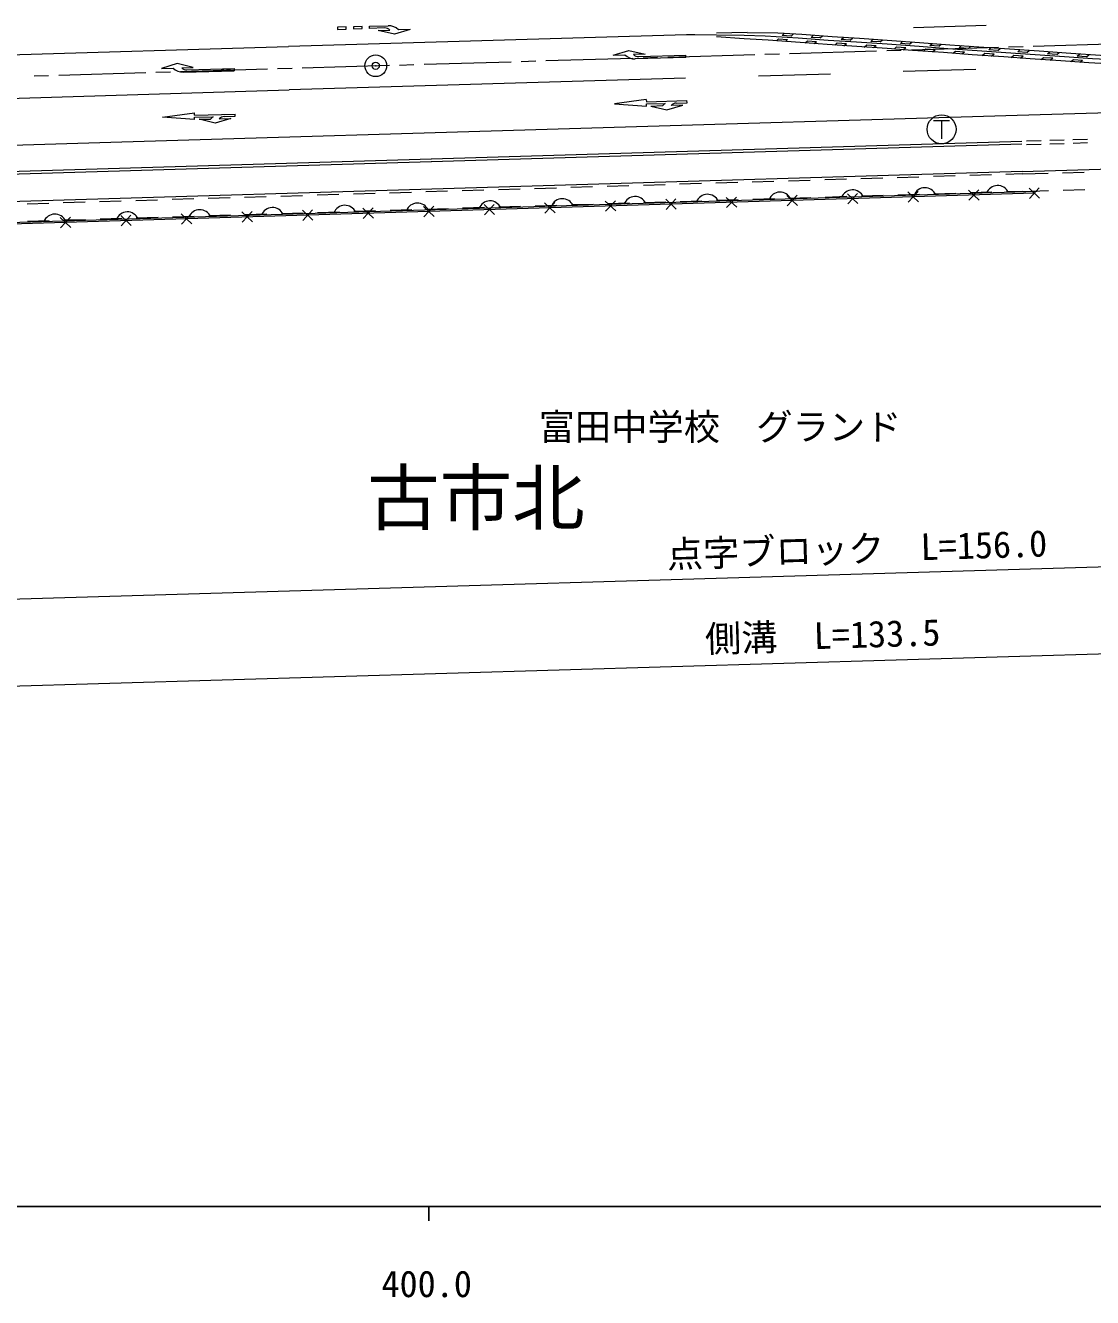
# Model space of a CAD drawing. Units: millimetres at full size, sheet at 1:1000; details may follow other scales. Extents: x 40000 to 680000, y 20000 to 380000.
# Drawn here: x 440191 to 513737, y 198715 to 286391 of the extents above; entities that cross this region are included whole.
import ezdxf
from ezdxf.enums import TextEntityAlignment as Align

# ---------------------------------------------------------------- set-up
doc = ezdxf.new("R2010")
doc.units = ezdxf.units.MM
doc.header["$LTSCALE"] = 1000
doc.header["$PDMODE"] = 32
doc.header["$PDSIZE"] = 500
doc.linetypes.add('CHAIN', pattern=[18.5, 12, -1.5, 3.5, -1.5])
for name, color, linetype, lineweight in [('M-BGD', 7, 'Continuous', 13), ('M-BGD-EXST', 7, 'Continuous', 13), ('M-BMK', 2, 'CHAIN', 13), ('M-BMK-SRVR', 3, 'Continuous', 13), ('M-STR-HTXT', 7, 'Continuous', 13), ('M-STR-STRC', 7, 'Continuous', 13), ('M-TTL-BAND', 7, 'Continuous', 25)]:
    doc.layers.add(name, color=color, linetype=linetype, lineweight=lineweight)
doc.layers.add('M-BMK-HTXT', color=7, linetype='Continuous')
doc.styles.add('ＭＳ ゴシック', font='')
doc.styles.get('ＭＳ ゴシック').set_extended_font_data('MS Gothic')

msp = doc.modelspace()

# ---------------------------------------------------------------- linework, layer by layer
at = {"layer": 'M-BGD'}
for p, q in [((510184, 278443), (509184, 278413)), ((510191, 278193), (509192, 278163)), ((511783, 278491), (510783, 278461)), ((511790, 278241), (510791, 278211)), ((513382, 278539), (512383, 278509)), ((513390, 278289), (512390, 278259)), ((508878, 276328), (421331, 273708)), ((508876, 276155), (510671, 276208)), ((511670, 276238), (513170, 276282)), ((481782, 275336), (480282, 275291)), ((484280, 275412), (482781, 275366)), ((486779, 275487), (485280, 275442)), ((489278, 275563), (487779, 275517)), ((491777, 275638), (490278, 275593)), ((494276, 275714), (492777, 275668)), ((496775, 275789), (495275, 275744)), ((499274, 275865), (497774, 275819)), ((501772, 275940), (500273, 275895)), ((504271, 276016), (502772, 275971)), ((506770, 276091), (505271, 276046)), ((508876, 276155), (507770, 276122)), ((451795, 274430), (450296, 274385)), ((454294, 274505), (452795, 274460)), ((456793, 274581), (455294, 274536)), ((459292, 274656), (457793, 274611)), ((461791, 274732), (460291, 274687)), ((464290, 274807), (462790, 274762)), ((466788, 274883), (465289, 274838)), ((469287, 274959), (467788, 274913)), ((471786, 275034), (470287, 274989)), ((474285, 275110), (472786, 275064)), ((476784, 275185), (475285, 275140)), ((479283, 275261), (477783, 275215)), ((484340, 273710), (485026, 274438)), ((489220, 273857), (488492, 274542)), ((488514, 273835), (489199, 274563)), ((491813, 274439), (490314, 274393)), ((493394, 273982), (492666, 274668)), ((492687, 273961), (493373, 274689)), ((494312, 274514), (492813, 274469)), ((496811, 274590), (495312, 274544)), ((497568, 274108), (496840, 274794)), ((496861, 274087), (497547, 274815)), ((499310, 274665), (497811, 274620)), ((501809, 274741), (500309, 274696)), ((501741, 274234), (501013, 274919)), ((501035, 274212), (501720, 274941)), ((504308, 274816), (502808, 274771)), ((505915, 274359), (505187, 275045)), ((505208, 274338), (505894, 275066)), ((506806, 274892), (505307, 274847)), ((508912, 274956), (507806, 274922)), ((508912, 274956), (510705, 275009)), ((510089, 274485), (509361, 275171)), ((509382, 274464), (510068, 275192)), ((511705, 275038), (513204, 275083)), ((441800, 274128), (440300, 274082)), ((444299, 274203), (442799, 274158)), ((446798, 274279), (445298, 274234)), ((449296, 274354), (447797, 274309)), ((455124, 272830), (455810, 273558)), ((460005, 272977), (459277, 273662)), ((459298, 272955), (459984, 273683)), ((464326, 273608), (462826, 273563)), ((464178, 273102), (463450, 273788)), ((463472, 273081), (464157, 273809)), ((466825, 273684), (465325, 273638)), ((468352, 273228), (467624, 273914)), ((467645, 273207), (468331, 273935)), ((469324, 273759), (467824, 273714)), ((471822, 273835), (470323, 273789)), ((472526, 273354), (471798, 274039)), ((471819, 273333), (472505, 274061)), ((474321, 273910), (472822, 273865)), ((476820, 273986), (475321, 273940)), ((476699, 273480), (475971, 274165)), ((475993, 273458), (476678, 274186)), ((479319, 274061), (477820, 274016)), ((480873, 273605), (480145, 274291)), ((480166, 273584), (480852, 274312)), ((481818, 274137), (480318, 274091)), ((484317, 274212), (482817, 274167)), ((485047, 273731), (484319, 274416)), ((486816, 274288), (485316, 274242)), ((489314, 274363), (487815, 274318)), ((441836, 272928), (440337, 272883)), ((443310, 272474), (442582, 273159)), ((442603, 272453), (443289, 273181)), ((444335, 273004), (442836, 272959)), ((446834, 273079), (445334, 273034)), ((447484, 272600), (446756, 273285)), ((446777, 272578), (447462, 273306)), ((449333, 273155), (447833, 273110)), ((451831, 273230), (450332, 273185)), ((451657, 272725), (450929, 273411)), ((450951, 272704), (451636, 273432)), ((454330, 273306), (452831, 273261)), ((455831, 272851), (455103, 273536)), ((456829, 273381), (455330, 273336)), ((459328, 273457), (457829, 273412)), ((461827, 273533), (460328, 273487))]:
    msp.add_line(p, q, dxfattribs=at)
for points in [[(454464, 283285), (454397, 283294), (454360, 283293), (454322, 283302), (454274, 283301), (454237, 283301), (454180, 283300), (454142, 283299), (454085, 283298), (454048, 283298), (454010, 283297), (453963, 283296), (453915, 283296), (453868, 283314), (453830, 283323), (453773, 283331), (453726, 283331), (453669, 283320)], [(508855, 278403), (427444, 275965), (424802, 275812), (424593, 275795), (422960, 275687), (422243, 275627)], [(508861, 278203), (427452, 275766), (424815, 275612), (424608, 275596)], [(508878, 276328), (555725, 277735), (556765, 276797)], [(509725, 274828), (434599, 272565), (424463, 269052), (423132, 267059), (421903, 265477), (419105, 255914), (418684, 254061), (419426, 243641)], [(509885, 274941), (434507, 272657), (424240, 269096), (421343, 265759)]]:
    msp.add_lwpolyline(points, dxfattribs=at)
for centre in [(507190, 274547), (477203, 273638), (482201, 273790), (487199, 273941), (492196, 274093), (497194, 274244), (502192, 274396), (452215, 272881), (457213, 273032), (462210, 273184), (467208, 273335), (472206, 273487), (442219, 272578), (447217, 272729)]:
    msp.add_arc(centre, 812, 24.35589, 159.11616, dxfattribs=at)
at = {"layer": 'M-BGD-EXST'}
for p, q in [((502783, 279833), (503883, 279833)), ((503333, 279833), (503333, 278583))]:
    msp.add_line(p, q, dxfattribs=at)
msp.add_circle((503333, 279233), 1000, dxfattribs=at)
at = {"layer": 'M-BMK'}
for p, q in [((509651, 284965), (515648, 285144)), ((476066, 283965), (482063, 284143)), ((482763, 284164), (483762, 284194)), ((484462, 284215), (490460, 284393)), ((491159, 284414), (492159, 284444)), ((492858, 284465), (498856, 284644)), ((499555, 284664), (500555, 284694)), ((501255, 284715), (507252, 284894)), ((507952, 284915), (508951, 284944)), ((450877, 283214), (456874, 283393)), ((457574, 283414), (458574, 283443)), ((459273, 283464), (465271, 283643)), ((465970, 283664), (466970, 283694)), ((467670, 283714), (473667, 283893)), ((474367, 283914), (475366, 283944)), ((440782, 282913), (441781, 282943)), ((442481, 282964), (448478, 283143)), ((449178, 283164), (450177, 283193))]:
    msp.add_line(p, q, dxfattribs=at)
at = {"layer": 'M-BMK-SRVR'}
msp.add_circle((464331, 283615), 750, dxfattribs=at)
msp.add_point((464331, 283615), dxfattribs=at)
at = {"layer": 'M-STR-HTXT'}
for p, q in [((414469, 246114), (560167, 250454)), ((426688, 240475), (555943, 244326))]:
    msp.add_line(p, q, dxfattribs=at)
at = {"layer": 'M-STR-STRC'}
for p, q in [((466708, 286117), (465909, 286093)), ((489924, 285900), (487812, 285852)), ((492354, 285701), (492516, 285851)), ((506395, 286391), (501405, 286225)), ((489727, 285478), (487808, 285602)), ((491951, 285327), (492102, 285467)), ((492102, 285467), (492721, 285428)), ((492974, 285662), (492354, 285701)), ((492563, 285282), (492721, 285428)), ((492974, 285662), (493137, 285814)), ((493926, 285182), (494092, 285336)), ((494092, 285336), (494707, 285293)), ((494344, 285569), (494512, 285726)), ((494958, 285526), (494344, 285569)), ((494542, 285139), (494707, 285293)), ((494958, 285526), (495129, 285684)), ((495965, 285040), (496141, 285193)), ((496141, 285193), (496774, 285149)), ((496406, 285425), (496585, 285582)), ((497040, 285382), (496406, 285425)), ((496598, 284995), (496774, 285149)), ((497040, 285382), (497217, 285537)), ((498007, 284900), (498187, 285056)), ((498187, 285056), (498825, 285016)), ((498454, 285290), (498624, 285439)), ((499092, 285250), (498454, 285290)), ((498646, 284860), (498825, 285016)), ((499092, 285250), (499258, 285396)), ((500497, 285151), (500664, 285297)), ((501127, 285104), (500497, 285151)), ((501127, 285104), (501295, 285251)), ((502513, 285003), (502682, 285151)), ((503144, 284958), (502513, 285003)), ((503144, 284958), (503313, 285106)), ((504546, 284858), (504714, 285006)), ((505177, 284813), (505344, 284961)), ((422203, 283851), (458317, 284945)), ((480696, 284339), (481495, 284362)), ((485702, 284186), (482218, 284083)), ((482457, 284240), (485698, 284336)), ((485702, 284186), (485698, 284336)), ((500058, 284767), (500235, 284921)), ((500235, 284921), (500865, 284875)), ((500688, 284720), (500865, 284875)), ((502076, 284619), (502253, 284774)), ((502253, 284774), (502882, 284728)), ((502707, 284573), (502882, 284728)), ((504106, 284472), (504282, 284626)), ((504282, 284626), (504913, 284582)), ((505177, 284813), (504546, 284858)), ((504735, 284425), (504913, 284582)), ((506137, 284326), (506316, 284483)), ((506316, 284483), (506948, 284439)), ((506580, 284715), (506749, 284863)), ((507212, 284671), (506580, 284715)), ((506771, 284283), (506948, 284439)), ((507212, 284671), (507382, 284820)), ((508135, 284190), (508311, 284342)), ((508311, 284342), (508946, 284295)), ((508579, 284572), (508754, 284724)), ((509213, 284526), (508579, 284572)), ((508772, 284145), (508946, 284295)), ((509213, 284526), (509391, 284679)), ((510186, 284044), (510359, 284193)), ((510359, 284193), (510997, 284149)), ((510628, 284425), (510803, 284576)), ((511267, 284382), (510628, 284425)), ((510822, 283998), (510997, 284149)), ((511267, 284382), (511439, 284530)), ((512681, 284281), (512853, 284429)), ((513316, 284234), (512681, 284281)), ((513316, 284234), (513492, 284386)), ((450654, 283757), (449563, 283427)), ((449563, 283427), (450363, 283449)), ((451762, 283488), (450654, 283757)), ((450963, 283466), (451762, 283488)), ((451085, 283169), (454570, 283265)), ((451324, 283326), (454565, 283415)), ((454565, 283415), (454570, 283265)), ((500690, 283229), (505684, 283372)), ((512236, 283897), (512413, 284050)), ((512413, 284050), (513048, 284003)), ((512873, 283852), (513048, 284003)), ((485678, 282761), (458361, 281955)), ((490706, 282927), (495679, 283062)), ((425124, 280930), (458361, 281955)), ((482979, 281278), (482984, 281128)), ((482984, 281128), (485783, 281214)), ((482989, 280978), (484276, 281018)), ((482993, 280828), (482989, 280978)), ((483293, 280837), (484093, 280862)), ((485045, 281042), (485787, 281065)), ((485787, 281065), (485783, 281214)), ((549830, 281418), (508538, 280186)), ((449648, 280080), (451841, 280362)), ((451853, 279913), (449648, 280080)), ((451845, 280212), (451841, 280362)), ((451845, 280212), (454644, 280286)), ((451849, 280062), (453136, 280096)), ((451853, 279913), (451849, 280062)), ((452153, 279920), (452953, 279941)), ((453260, 279649), (452153, 279920)), ((454352, 279978), (453260, 279649)), ((453552, 279957), (454352, 279978)), ((453905, 280116), (454648, 280136)), ((454648, 280136), (454644, 280286))]:
    msp.add_line(p, q, dxfattribs=at)
for points in [[(461702, 286268), (461706, 286118), (462306, 286136), (462301, 286286), (461702, 286268), (461706, 286118), (462306, 286136)], [(462806, 286151), (463405, 286169), (463401, 286319), (462801, 286301), (462806, 286151), (463405, 286169)], [(464948, 286215), (463905, 286184), (463901, 286334), (465186, 286372)], [(466708, 286117), (465618, 285784), (464509, 286052), (465309, 286075)], [(489924, 285900), (492051, 285879), (493690, 285781), (495787, 285639), (497676, 285504), (499902, 285352), (501801, 285214), (503906, 285063), (505897, 284921), (508018, 284777), (510055, 284631), (512247, 284471), (514273, 284332), (515865, 284218), (517442, 284101)], [(522694, 283854), (520271, 283857), (517560, 283909), (513734, 284079), (511795, 284220), (509785, 284358), (507758, 284508), (505781, 284645), (503755, 284789), (501780, 284930), (499587, 285094), (497460, 285227), (495508, 285362), (493441, 285507), (491183, 285651), (489716, 285689), (487810, 285727), (486324, 285747), (485749, 285748), (458317, 284945)], [(517510, 283705), (515554, 283707), (513472, 283810), (511551, 283945), (509435, 284099), (507624, 284226), (505430, 284374), (503472, 284519), (501332, 284672), (499573, 284803), (497502, 284931), (495440, 285077), (493575, 285206), (491379, 285370), (489727, 285478)], [(480696, 284339), (481787, 284671), (482895, 284403), (482095, 284380)], [(482979, 281278), (480788, 280985), (482993, 280828)], [(483293, 280837), (484402, 280571), (485492, 280905), (484693, 280881)], [(508538, 280186), (446837, 278340), (430903, 277858), (427899, 277739), (425979, 277572), (424748, 277409), (422271, 276916)]]:
    msp.add_lwpolyline(points, dxfattribs=at)
for centre, radius, start, end in [((464963, 285715), 500, 46.12767, 91.70069), ((465216, 285372), 1000, 46.12767, 91.70068), ((482189, 285083), 1000, 226.10878, 271.68179), ((482442, 284740), 500, 226.10878, 271.6818), ((451057, 284169), 1000, 226.00885, 271.58185), ((451310, 283825), 500, 226.00885, 271.58185), ((484828, 280184), 1000, 123.56087, 137.34553), ((485060, 280542), 500, 91.77252, 137.34553), ((484828, 280184), 1000, 91.77252, 91.77254), ((453685, 279260), 1000, 123.28692, 137.07159), ((453918, 279616), 500, 91.49859, 137.07159)]:
    msp.add_arc(centre, radius, start, end, dxfattribs=at)
at = {"layer": 'M-TTL-BAND'}
for p, q in [((40000, 205000), (579000, 205000)), ((468000, 205000), (468000, 204000))]:
    msp.add_line(p, q, dxfattribs=at)

# ---------------------------------------------------------------- texts
at = {"layer": 'M-BMK-HTXT', "style": 'ＭＳ ゴシック'}
msp.add_text('富田中学校\u3000グランド', height=1833, dxfattribs=at).set_placement((488062, 258727), align=Align.MIDDLE_CENTER)
msp.add_text('古市北', height=3666, dxfattribs=at).set_placement((463734, 250902), align=Align.BOTTOM_LEFT)
at = {"layer": 'M-STR-HTXT', "style": 'ＭＳ ゴシック'}
for s, p in [('点字ブロック  L=156.0', (484437, 248463)), ('側溝  L=133.5', (487069, 242631))]:
    msp.add_text(s, height=1833, rotation=1.706, dxfattribs=at).set_placement(p, align=Align.BOTTOM_LEFT)
at = {"layer": 'M-TTL-BAND', "style": 'ＭＳ ゴシック'}
msp.add_text('400.0', height=1833, dxfattribs=at).set_placement((467844, 198195), align=Align.BOTTOM_CENTER)

doc.saveas('drawing.dxf')
